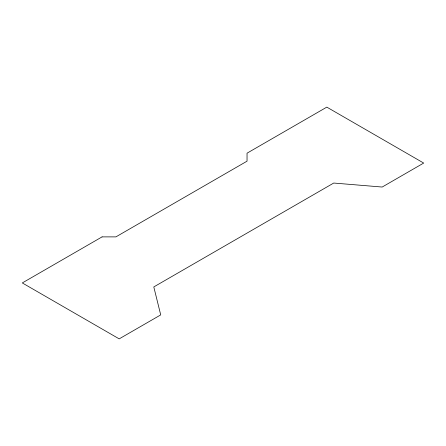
<?xml version="1.0" encoding="UTF-8"?>
<svg xmlns="http://www.w3.org/2000/svg" width="446" height="446" viewBox="0 0 446 446"><rect width="100%" height="100%" fill="white"/><g stroke="black" fill="none" stroke-linecap="round" stroke-linejoin="round"><path stroke-width="0.67" d="M102.073 236.882L22.3 282.937L119.188 338.871L160.716 314.898L153.792 286.929L333.731 183.044L382.177 187.041L423.7 163.063L326.812 107.129L247.039 153.184L247.039 161.173L115.91 236.882L102.073 236.882"/></g></svg>
